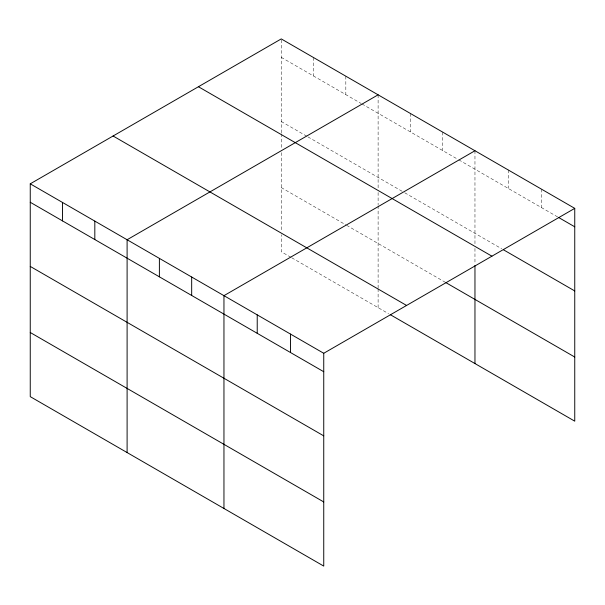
<?xml version="1.0" encoding="UTF-8"?>
<svg xmlns="http://www.w3.org/2000/svg" width="605" height="605" viewBox="0 0 605 605"><rect width="100%" height="100%" fill="white"/><g stroke="black" fill="none" stroke-linecap="round" stroke-linejoin="round"><path stroke-width="0.45" stroke-dasharray="3.02 2.27" d="M281.257 132.828L281.257 38.909M281.257 57.354L361.155 103.485M361.964 103.954L458.015 159.402M458.817 159.871L557.712 216.968M281.257 121.499L307.083 136.405M307.892 136.874L403.936 192.329M404.745 192.791L501.734 248.791M281.257 187.58L345.826 224.863M346.627 225.325L445.098 282.18M290.937 257.314L281.257 251.725L281.257 234.748M291.746 257.783L388.599 313.7M541.49 189.153L541.49 207.598M508.223 169.952L508.223 188.397M474.963 150.751L474.963 244.662M474.963 248.436L474.963 263.546M442.678 132.109L442.678 150.554M410.394 113.468L410.394 131.913M378.11 94.826L378.11 188.745M378.11 192.519L378.11 204.792M378.11 205.738L378.11 287.836M378.11 288.774L378.11 307.642M345.826 76.192L345.826 94.637M313.541 57.551L313.541 75.996M281.257 133.773L281.257 148.875M281.257 152.649L281.257 230.974"/><path stroke-width="0.91" d="M323.743 435.865L323.743 353.275L30.25 183.829L30.25 396.638L323.743 566.091L323.743 435.865L30.25 266.412M390.217 314.63L574.75 421.171L574.75 208.362L281.257 38.909L30.25 183.829M378.11 94.826L127.103 239.746L127.103 452.555M474.963 150.751L223.956 295.663L223.956 508.48M323.743 353.275L574.75 208.362M558.521 217.437L574.75 226.807M503.36 249.729L574.75 290.945M198.425 86.734L491.918 256.18M445.908 282.641L574.75 357.033M113.082 136.004L406.575 305.449M30.25 202.267L323.743 371.72M30.25 332.5L323.743 501.946M474.963 265.429L474.963 363.56M290.483 334.073L290.483 352.518M257.223 314.865L257.223 333.31M191.672 277.022L191.672 295.467M159.387 258.38L159.387 276.825M94.819 221.105L94.819 239.55M62.534 202.463L62.534 220.908"/></g></svg>
